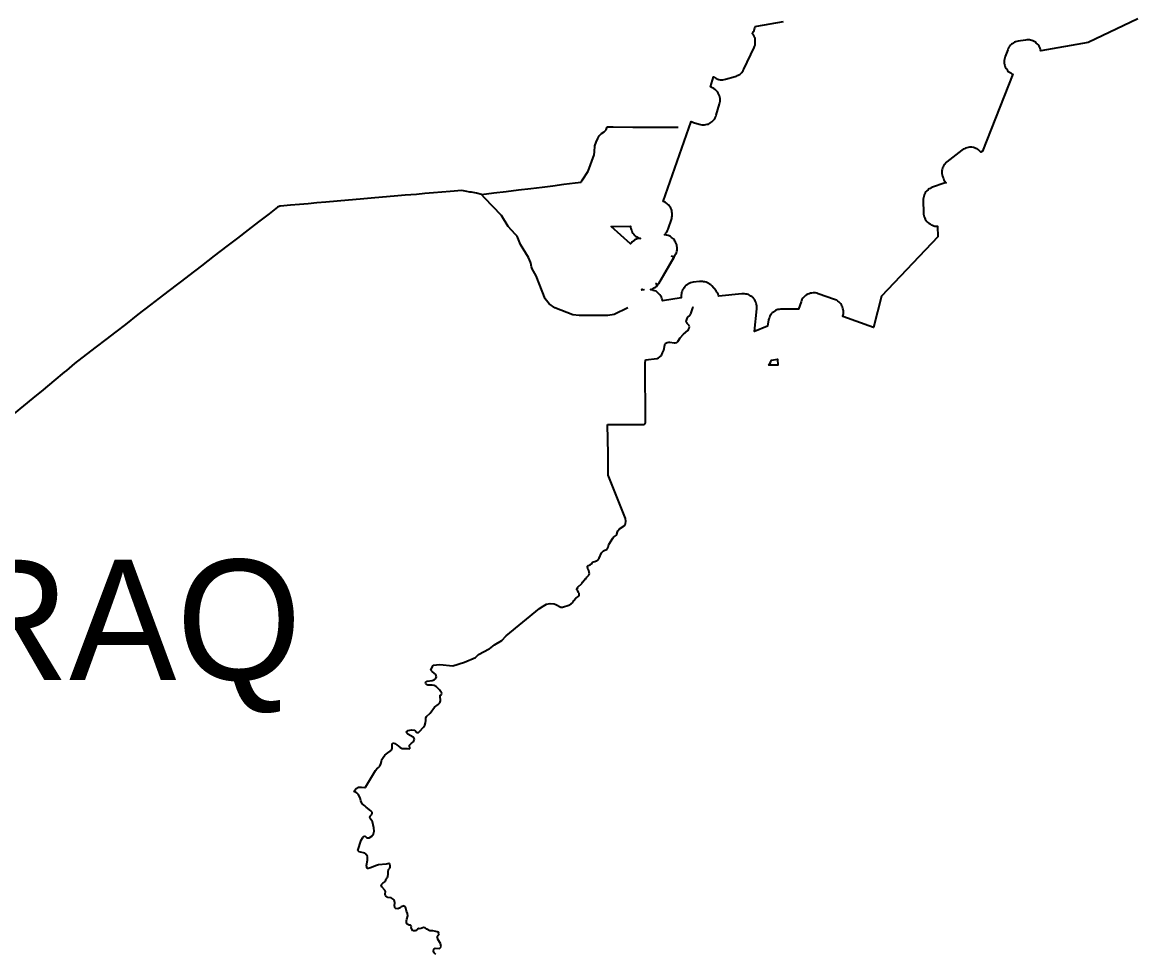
# Model space of a CAD drawing. Header units: metres. Extents: x 0 to 1325, y -1 to 773.
# Drawn here: x 818.5 to 855.58, y 251.01 to 281.97 of the extents above; entities that cross this region are included whole.
import ezdxf
from ezdxf.enums import TextEntityAlignment as Align

# ---------------------------------------------------------------- set-up
doc = ezdxf.new("R2010")
doc.units = ezdxf.units.M

msp = doc.modelspace()

# ---------------------------------------------------------------- linework, layer by layer
at = {"layer": 'CUT'}
msp.add_lwpolyline([(855.58, 282.088), (853.93, 281.298), (852.36, 281.018), (852.35, 281.058), (852.34, 281.108), (852.32, 281.148), (852.3, 281.178), (852.27, 281.218), (852.24, 281.248), (852.21, 281.278), (852.18, 281.308), (852.14, 281.328), (852.1, 281.348), (852.06, 281.368), (852.02, 281.378), (851.98, 281.388), (851.93, 281.388), (851.89, 281.388), (851.85, 281.378), (851.61, 281.338), (851.56, 281.328), (851.52, 281.318), (851.49, 281.308), (851.45, 281.288), (851.41, 281.258), (851.38, 281.238), (851.35, 281.208), (851.32, 281.168), (851.3, 281.138), (851.28, 281.098), (851.26, 281.058), (851.17, 280.828), (851.16, 280.788), (851.15, 280.748), (851.14, 280.698), (851.14, 280.658), (851.14, 280.608), (851.15, 280.568), (851.16, 280.528), (851.18, 280.478), (851.2, 280.438), (851.23, 280.408), (851.25, 280.368), (851.28, 280.338), (851.32, 280.308), (851.36, 280.288), (851.4, 280.258), (851.43, 280.248), (850.42, 277.688), (850.37, 277.648), (850.34, 277.678), (850.31, 277.708), (850.28, 277.738), (850.24, 277.758), (850.2, 277.778), (850.16, 277.798), (850.12, 277.808), (850.07, 277.818), (850.03, 277.818), (849.99, 277.818), (849.94, 277.808), (849.9, 277.798), (849.86, 277.788), (849.82, 277.768), (849.78, 277.748), (849.74, 277.718), (849.24, 277.328), (849.21, 277.308), (849.18, 277.268), (849.15, 277.238), (849.13, 277.198), (849.11, 277.158), (849.09, 277.118), (849.08, 277.078), (849.07, 277.038), (849.07, 276.988), (849.07, 276.948), (849.08, 276.898), (849.09, 276.858), (849.1, 276.818), (849.12, 276.778), (849.14, 276.738), (849.16, 276.698), (849.21, 276.638), (849.19, 276.628), (849.15, 276.618), (848.76, 276.488), (848.72, 276.468), (848.68, 276.448), (848.64, 276.428), (848.61, 276.398), (848.57, 276.368), (848.54, 276.338), (848.52, 276.298), (848.5, 276.258), (848.48, 276.218), (848.47, 276.178), (848.46, 276.138), (848.45, 276.088), (848.45, 276.048), (848.46, 275.638), (848.46, 275.588), (848.47, 275.548), (848.48, 275.508), (848.5, 275.458), (848.52, 275.428), (848.54, 275.388), (848.57, 275.348), (848.6, 275.318), (848.64, 275.288), (848.68, 275.268), (848.71, 275.238), (848.76, 275.228), (848.8, 275.208), (848.84, 275.198), (848.89, 275.198), (848.93, 275.198), (848.94, 274.838), (847.06, 272.868), (846.8, 271.828), (845.78, 272.188), (845.78, 272.198), (845.79, 272.238), (845.8, 272.288), (845.8, 272.328), (845.8, 272.368), (845.79, 272.418), (845.78, 272.458), (845.77, 272.498), (845.75, 272.538), (845.73, 272.578), (845.71, 272.608), (845.68, 272.648), (845.65, 272.678), (845.61, 272.698), (845.58, 272.728), (845.54, 272.748), (845.5, 272.758), (844.96, 272.948), (844.92, 272.968), (844.87, 272.978), (844.83, 272.978), (844.79, 272.978), (844.74, 272.968), (844.7, 272.968), (844.66, 272.948), (844.62, 272.938), (844.58, 272.918), (844.54, 272.888), (844.51, 272.858), (844.48, 272.828), (844.45, 272.798), (844.42, 272.758), (844.4, 272.718), (844.39, 272.678), (844.3, 272.438), (844.28, 272.438), (843.75, 272.438), (843.71, 272.438), (843.66, 272.428), (843.62, 272.418), (843.58, 272.408), (843.54, 272.388), (843.5, 272.358), (843.47, 272.338), (843.43, 272.308), (843.4, 272.278), (843.38, 272.238), (843.35, 272.198), (843.34, 272.158), (843.32, 272.118), (843.31, 272.078), (843.27, 271.868), (842.84, 271.688), (842.92, 272.448), (842.92, 272.498), (842.92, 272.538), (842.91, 272.588), (842.9, 272.628), (842.89, 272.668), (842.87, 272.708), (842.85, 272.748), (842.82, 272.778), (842.79, 272.818), (842.76, 272.848), (842.72, 272.868), (842.68, 272.898), (842.64, 272.918), (842.6, 272.928), (842.56, 272.938), (842.51, 272.948), (842.47, 272.948), (842.42, 272.948), (841.66, 272.868), (841.65, 272.888), (841.64, 272.928), (841.62, 272.968), (841.59, 272.998), (841.57, 273.038), (841.42, 273.208), (841.39, 273.238), (841.35, 273.268), (841.32, 273.288), (841.28, 273.308), (841.24, 273.328), (841.19, 273.348), (841.15, 273.348), (841.11, 273.358), (841.06, 273.358), (841.02, 273.358), (840.8, 273.328), (840.76, 273.318), (840.71, 273.308), (840.67, 273.288), (840.63, 273.268), (840.6, 273.238), (840.56, 273.218), (840.53, 273.188), (840.5, 273.148), (840.48, 273.108), (840.45, 273.078), (840.44, 273.028), (840.42, 272.988), (840.42, 272.948), (840.41, 272.898), (840.41, 272.858), (840.41, 272.818), (840.41, 272.808), (839.79, 272.708), (839.78, 272.748), (839.76, 272.788), (839.75, 272.828), (839.73, 272.868), (839.7, 272.908), (839.67, 272.938), (839.64, 272.968), (839.61, 272.998), (839.57, 273.028), (839.53, 273.048), (839.49, 273.058), (839.45, 273.078), (839.41, 273.078), (839.39, 273.088), (839.43, 273.098), (839.47, 273.118), (839.51, 273.138), (839.54, 273.158), (839.58, 273.188), (839.61, 273.218), (839.63, 273.258), (839.66, 273.288), (840.21, 274.228), (840.23, 274.268), (840.25, 274.308), (840.26, 274.358), (840.27, 274.398), (840.27, 274.438), (840.27, 274.488), (840.26, 274.528), (840.26, 274.568), (840.24, 274.618), (840.22, 274.658), (840.2, 274.698), (840.18, 274.728), (840.15, 274.768), (840.12, 274.798), (840.08, 274.818), (840.05, 274.848), (840.01, 274.868), (839.97, 274.888), (839.92, 274.898), (839.88, 274.908), (839.85, 274.908), (839.88, 274.928), (839.9, 274.968), (839.93, 274.998), (839.95, 275.048), (839.97, 275.088), (840.09, 275.448), (840.1, 275.488), (840.11, 275.528), (840.11, 275.578), (840.11, 275.618), (840.1, 275.668), (840.09, 275.708), (840.08, 275.748), (840.06, 275.788), (840.04, 275.828), (840.01, 275.868), (839.98, 275.898), (839.95, 275.928), (839.92, 275.958), (839.88, 275.978), (839.84, 275.998), (839.81, 276.008), (840.74, 278.668), (840.77, 278.658), (840.81, 278.638), (841, 278.578), (841.05, 278.568), (841.09, 278.558), (841.14, 278.558), (841.18, 278.558), (841.23, 278.568), (841.27, 278.578), (841.31, 278.588), (841.35, 278.608), (841.39, 278.638), (841.43, 278.658), (841.46, 278.688), (841.49, 278.728), (841.52, 278.758), (841.54, 278.798), (841.56, 278.838), (841.57, 278.878), (841.68, 279.258), (841.69, 279.308), (841.7, 279.348), (841.7, 279.398), (841.7, 279.438), (841.69, 279.478), (841.68, 279.528), (841.66, 279.568), (841.64, 279.608), (841.62, 279.648), (841.59, 279.678), (841.56, 279.708), (841.53, 279.738), (841.49, 279.768), (841.45, 279.788), (841.41, 279.808), (841.38, 279.818), (841.48, 280.158), (841.5, 280.148), (841.53, 280.118), (841.57, 280.098), (841.62, 280.078), (841.66, 280.068), (841.7, 280.058), (841.75, 280.058), (841.79, 280.058), (841.84, 280.068), (841.88, 280.078), (842.2, 280.168), (842.24, 280.178), (842.28, 280.198), (842.32, 280.218), (842.35, 280.238), (842.39, 280.268), (842.42, 280.298), (842.44, 280.328), (842.47, 280.368), (842.49, 280.408), (842.83, 281.128), (842.84, 281.168), (842.86, 281.208), (842.87, 281.248), (842.87, 281.298), (842.87, 281.338), (842.87, 281.388), (842.86, 281.428), (842.84, 281.468), (842.83, 281.508), (842.81, 281.548), (842.78, 281.588), (842.77, 281.598), (842.79, 281.618), (842.81, 281.658), (842.83, 281.698), (842.84, 281.748), (842.85, 281.788), (842.86, 281.828), (842.88, 281.828), (842.92, 281.838), (843.81, 281.998)], dxfattribs=at)
for points in [[(838.72, 275.158), (838.73, 275.118), (838.74, 275.078), (838.76, 275.038), (838.78, 274.998), (838.8, 274.958), (838.83, 274.928), (838.86, 274.888), (838.89, 274.858), (838.93, 274.838), (838.97, 274.818), (839.01, 274.798), (839.05, 274.788), (839.01, 274.778), (838.97, 274.778), (838.92, 274.758), (838.88, 274.748), (838.85, 274.718), (838.81, 274.698), (838.78, 274.668), (838.75, 274.638), (838.72, 274.608), (838.08, 275.178), (838.72, 275.198), (838.72, 275.158)], [(839.17, 273.078), (839.1, 273.068), (839.11, 273.098), (839.13, 273.088), (839.17, 273.078)], [(843.37, 270.658), (843.39, 270.698), (843.41, 270.738), (843.61, 270.768), (843.62, 270.578), (843.32, 270.568), (843.37, 270.658)]]:
    msp.add_lwpolyline(points, close=True, dxfattribs=at)
at = {"layer": 'SCORE'}
for points in [[(837.91, 278.398), (837.95, 278.498)], [(837.95, 278.498), (838.14, 278.498)], [(838.14, 278.498), (838.8, 278.488)], [(838.8, 278.488), (839.45, 278.488)], [(839.45, 278.488), (840.11, 278.478)], [(840.11, 278.478), (840.31, 278.478)], [(837.58, 277.988), (837.63, 278.108)], [(837.63, 278.108), (837.68, 278.198)], [(837.68, 278.198), (837.76, 278.268)], [(837.76, 278.268), (837.85, 278.328)], [(837.85, 278.328), (837.91, 278.398)], [(837.53, 277.658), (837.54, 277.868)], [(837.54, 277.868), (837.58, 277.988)], [(837.31, 277.018), (837.51, 277.558)], [(837.51, 277.558), (837.53, 277.658)], [(837.13, 276.728), (837.31, 277.018)], [(836.14, 276.538), (836.51, 276.588)], [(836.51, 276.588), (836.88, 276.628)], [(836.88, 276.628), (837.08, 276.658)], [(837.08, 276.658), (837.13, 276.728)], [(831.23, 276.218), (830.86, 276.188)], [(831.61, 276.248), (831.23, 276.218)], [(831.89, 276.278), (831.61, 276.248)], [(832.17, 276.298), (831.89, 276.278)], [(832.45, 276.328), (832.17, 276.298)], [(832.73, 276.348), (832.45, 276.328)], [(833.12, 276.378), (832.73, 276.348)], [(833.28, 276.348), (833.12, 276.378)], [(833.38, 276.328), (833.28, 276.348)], [(833.44, 276.318), (833.38, 276.328)], [(833.6, 276.288), (833.44, 276.318)], [(833.77, 276.248), (833.6, 276.288)], [(833.77, 276.248), (834.18, 276.298)], [(833.87, 276.138), (833.77, 276.248)], [(834.18, 276.298), (834.59, 276.348)], [(834.59, 276.348), (835, 276.398)], [(835, 276.398), (835.41, 276.448)], [(835.41, 276.448), (835.78, 276.488)], [(835.78, 276.488), (836.14, 276.538)], [(827.04, 275.848), (827.01, 275.838)], [(827.06, 275.858), (827.04, 275.848)], [(827.09, 275.858), (827.06, 275.858)], [(827.42, 275.888), (827.09, 275.858)], [(827.72, 275.918), (827.42, 275.888)], [(828.01, 275.938), (827.72, 275.918)], [(828.3, 275.968), (828.01, 275.938)], [(828.59, 275.988), (828.3, 275.968)], [(828.97, 276.028), (828.59, 275.988)], [(829.35, 276.058), (828.97, 276.028)], [(829.73, 276.088), (829.35, 276.058)], [(830.1, 276.118), (829.73, 276.088)], [(830.48, 276.158), (830.1, 276.118)], [(830.86, 276.188), (830.48, 276.158)], [(834.43, 275.548), (833.87, 276.138)], [(826.71, 275.608), (826.36, 275.338)], [(826.99, 275.828), (826.71, 275.608)], [(827.01, 275.838), (826.99, 275.828)], [(834.66, 275.178), (834.43, 275.548)], [(826.36, 275.338), (826.01, 275.068)], [(834.89, 274.928), (834.66, 275.178)], [(825.66, 274.798), (825.3, 274.528)], [(826.01, 275.068), (825.66, 274.798)], [(834.95, 274.858), (834.89, 274.928)], [(835.06, 274.578), (834.95, 274.858)], [(825.3, 274.528), (824.88, 274.208)], [(835.33, 274.148), (835.06, 274.578)], [(824.88, 274.208), (824.46, 273.878)], [(835.4, 273.998), (835.33, 274.148)], [(835.41, 273.958), (835.4, 273.998)], [(839.55, 273.298), (839.57, 273.288), (839.58, 273.268), (839.59, 273.198), (839.61, 273.218), (839.63, 273.258), (839.66, 273.288), (840.17, 274.158), (840.15, 274.168), (840.07, 274.198)], [(824.46, 273.878), (824.04, 273.558)], [(835.43, 273.838), (835.41, 273.958)], [(835.45, 273.778), (835.43, 273.838)], [(835.58, 273.538), (835.45, 273.778)], [(823.8, 273.368), (823.62, 273.228)], [(824.04, 273.558), (823.8, 273.368)], [(835.89, 272.778), (835.58, 273.538)], [(823.2, 272.908), (822.77, 272.578)], [(823.62, 273.228), (823.2, 272.908)], [(822.77, 272.578), (822.35, 272.258)], [(836.02, 272.608), (835.89, 272.778)], [(836.21, 272.478), (836.02, 272.608)], [(840.79, 272.478), (840.8, 272.518)], [(822.35, 272.258), (821.93, 271.928)], [(836.8, 272.248), (836.21, 272.478)], [(837.02, 272.228), (836.8, 272.248)], [(837.97, 272.228), (837.02, 272.228)], [(838.18, 272.258), (837.97, 272.228)], [(838.63, 272.478), (838.18, 272.258)], [(840.58, 272.058), (840.62, 272.158)], [(840.62, 272.158), (840.7, 272.238)], [(840.7, 272.238), (840.72, 272.278)], [(840.72, 272.278), (840.73, 272.278)], [(840.73, 272.278), (840.79, 272.478)], [(821.93, 271.928), (821.61, 271.678)], [(840.57, 272.038), (840.58, 272.058)], [(840.58, 271.988), (840.57, 272.038)], [(840.61, 271.958), (840.58, 271.988)], [(840.64, 271.928), (840.61, 271.958)], [(840.67, 271.888), (840.64, 271.928)], [(840.65, 271.758), (840.67, 271.808)], [(840.68, 271.848), (840.67, 271.888)], [(840.67, 271.808), (840.68, 271.848)], [(821.28, 271.428), (820.96, 271.178)], [(821.61, 271.678), (821.28, 271.428)], [(840.29, 271.358), (840.37, 271.478)], [(840.37, 271.478), (840.48, 271.608)], [(840.48, 271.608), (840.63, 271.728)], [(840.63, 271.728), (840.65, 271.758)], [(820.96, 271.178), (820.63, 270.928)], [(839.79, 270.978), (839.83, 271.068)], [(839.83, 271.068), (839.86, 271.248)], [(839.86, 271.248), (839.87, 271.288)], [(839.87, 271.288), (839.9, 271.308)], [(839.9, 271.308), (839.94, 271.328)], [(839.94, 271.328), (839.99, 271.338)], [(839.99, 271.338), (840.03, 271.338)], [(840.03, 271.338), (840.17, 271.318)], [(840.17, 271.318), (840.21, 271.318)], [(840.21, 271.318), (840.26, 271.328)], [(840.26, 271.328), (840.29, 271.358)], [(820.63, 270.928), (820.24, 270.628)], [(839.21, 270.628), (839.22, 270.748)], [(839.22, 270.748), (839.61, 270.798)], [(839.61, 270.798), (839.65, 270.818)], [(839.65, 270.818), (839.69, 270.838)], [(839.69, 270.838), (839.75, 270.898)], [(839.75, 270.898), (839.79, 270.978)], [(819.9, 270.338), (819.55, 270.048)], [(819.97, 270.398), (819.9, 270.338)], [(820.24, 270.628), (819.97, 270.398)], [(839.22, 268.678), (839.21, 270.628)], [(819.55, 270.048), (819.2, 269.758)], [(819.2, 269.758), (818.85, 269.478)], [(818.54, 269.218), (818.23, 268.968)], [(818.85, 269.478), (818.54, 269.218)], [(837.98, 267.618), (837.96, 268.598)], [(837.96, 268.598), (839.17, 268.598)], [(839.17, 268.598), (839.21, 268.618)], [(839.21, 268.618), (839.22, 268.678)], [(837.98, 266.918), (837.98, 267.618)], [(838.55, 265.478), (837.98, 266.918)], [(838.57, 265.388), (838.55, 265.478)], [(838.3, 265.068), (838.36, 265.128)], [(838.36, 265.128), (838.51, 265.228)], [(838.51, 265.228), (838.56, 265.298)], [(838.56, 265.298), (838.57, 265.388)], [(838, 264.608), (838.13, 264.828)], [(838.13, 264.828), (838.16, 264.858)], [(838.16, 264.858), (838.22, 264.898)], [(838.22, 264.898), (838.25, 264.928)], [(838.25, 264.928), (838.27, 264.958)], [(838.27, 264.958), (838.29, 265.038)], [(838.29, 265.038), (838.3, 265.068)], [(837.76, 264.338), (837.82, 264.398)], [(837.82, 264.398), (837.95, 264.458)], [(837.95, 264.458), (837.98, 264.528)], [(837.98, 264.528), (838, 264.608)], [(837.42, 263.968), (837.45, 264.008)], [(837.45, 264.008), (837.49, 264.038)], [(837.49, 264.038), (837.54, 264.048)], [(837.54, 264.048), (837.61, 264.078)], [(837.61, 264.078), (837.62, 264.088)], [(837.62, 264.088), (837.68, 264.158)], [(837.68, 264.158), (837.76, 264.338)], [(837.29, 263.898), (837.32, 263.918)], [(837.29, 263.868), (837.29, 263.898)], [(837.3, 263.818), (837.29, 263.868)], [(837.31, 263.768), (837.3, 263.818)], [(837.34, 263.738), (837.31, 263.768)], [(837.32, 263.918), (837.38, 263.938)], [(837.35, 263.698), (837.34, 263.738)], [(837.34, 263.588), (837.36, 263.638)], [(837.36, 263.638), (837.35, 263.698)], [(837.38, 263.938), (837.42, 263.968)], [(836.98, 263.208), (837.09, 263.308)], [(837.09, 263.308), (837.11, 263.328)], [(837.11, 263.328), (837.13, 263.358)], [(837.13, 263.358), (837.19, 263.438)], [(837.19, 263.438), (837.21, 263.468)], [(837.21, 263.468), (837.25, 263.478)], [(837.25, 263.478), (837.27, 263.528)], [(837.27, 263.528), (837.34, 263.588)], [(836.9, 262.828), (837, 262.898)], [(836.94, 263.128), (836.97, 263.188)], [(836.94, 263.108), (836.94, 263.128)], [(836.96, 263.098), (836.94, 263.108)], [(836.99, 263.018), (836.96, 263.098)], [(836.97, 263.188), (836.98, 263.208)], [(837.01, 262.998), (836.99, 263.018)], [(837, 262.898), (837.02, 262.928)], [(837.02, 262.968), (837.01, 262.998)], [(837.02, 262.928), (837.02, 262.968)], [(835.7, 262.488), (835.82, 262.568)], [(835.82, 262.568), (835.93, 262.628)], [(835.93, 262.628), (836.05, 262.648)], [(836.05, 262.648), (836.18, 262.638)], [(836.18, 262.638), (836.24, 262.618)], [(836.24, 262.618), (836.41, 262.528)], [(836.41, 262.528), (836.46, 262.528)], [(836.46, 262.528), (836.67, 262.598)], [(836.67, 262.598), (836.75, 262.638)], [(836.75, 262.638), (836.8, 262.688)], [(836.8, 262.688), (836.84, 262.748)], [(836.84, 262.748), (836.9, 262.828)], [(834.59, 261.578), (835.7, 262.488)], [(834.2, 261.278), (834.44, 261.418)], [(834.44, 261.418), (834.59, 261.578)], [(833.67, 260.958), (834.02, 261.148)], [(834.02, 261.148), (834.03, 261.148)], [(834.03, 261.148), (834.2, 261.278)], [(832.81, 260.578), (833.2, 260.698)], [(833.2, 260.698), (833.57, 260.858)], [(833.57, 260.858), (833.67, 260.958)], [(832.08, 260.438), (832.16, 260.598)], [(832.13, 260.388), (832.08, 260.438)], [(832.19, 260.338), (832.13, 260.388)], [(832.16, 260.598), (832.38, 260.628)], [(832.25, 260.288), (832.19, 260.338)], [(832.27, 260.218), (832.25, 260.288)], [(832.38, 260.628), (832.81, 260.578)], [(831.91, 260.028), (831.96, 260.068)], [(831.92, 259.978), (831.91, 260.028)], [(831.99, 259.938), (831.92, 259.978)], [(831.96, 260.068), (832.13, 260.088)], [(832.07, 259.938), (831.99, 259.938)], [(832.13, 259.938), (832.07, 259.938)], [(832.13, 260.088), (832.2, 260.118)], [(832.19, 259.928), (832.13, 259.938)], [(832.27, 259.878), (832.19, 259.928)], [(832.2, 260.118), (832.25, 260.158)], [(832.25, 260.158), (832.27, 260.218)], [(832.37, 259.778), (832.27, 259.878)], [(832.42, 259.718), (832.37, 259.778)], [(832.39, 259.568), (832.4, 259.608)], [(832.39, 259.538), (832.39, 259.568)], [(832.41, 259.458), (832.39, 259.538)], [(832.4, 259.608), (832.44, 259.628)], [(832.45, 259.668), (832.42, 259.718)], [(832.44, 259.628), (832.45, 259.668)], [(832.06, 259.008), (832.21, 259.208)], [(832.21, 259.208), (832.33, 259.298)], [(832.33, 259.298), (832.38, 259.348)], [(832.38, 259.348), (832.41, 259.418)], [(832.41, 259.418), (832.41, 259.458)], [(831.92, 258.838), (831.94, 258.898)], [(831.92, 258.768), (831.92, 258.838)], [(831.94, 258.898), (832.06, 259.008)], [(831.26, 258.378), (831.33, 258.428)], [(831.33, 258.428), (831.44, 258.458)], [(831.44, 258.458), (831.55, 258.438)], [(831.55, 258.438), (831.61, 258.378)], [(831.71, 258.398), (831.84, 258.538)], [(831.84, 258.538), (831.88, 258.608)], [(831.88, 258.608), (831.91, 258.688)], [(831.91, 258.688), (831.92, 258.768)], [(831.32, 258.308), (831.26, 258.378)], [(831.5, 258.208), (831.32, 258.308)], [(831.44, 258.008), (831.51, 258.058)], [(831.54, 258.148), (831.5, 258.208)], [(831.51, 258.058), (831.54, 258.148)], [(831.61, 258.378), (831.63, 258.368)], [(831.63, 258.368), (831.65, 258.368)], [(831.65, 258.368), (831.67, 258.368)], [(831.67, 258.368), (831.67, 258.378)], [(831.67, 258.378), (831.69, 258.378)], [(831.69, 258.378), (831.7, 258.388)], [(831.7, 258.388), (831.71, 258.398)], [(830.61, 257.658), (830.78, 257.778)], [(830.78, 257.778), (830.79, 257.808)], [(830.79, 257.808), (830.8, 257.838)], [(830.8, 257.988), (830.83, 258.018)], [(830.8, 257.838), (830.8, 257.988)], [(830.83, 258.018), (830.89, 257.998)], [(830.89, 257.998), (830.95, 257.958)], [(830.95, 257.958), (831.06, 257.868)], [(831.06, 257.868), (831.13, 257.838)], [(831.13, 257.838), (831.31, 257.838)], [(831.31, 257.838), (831.39, 257.818)], [(831.37, 257.948), (831.44, 258.008)], [(831.39, 257.818), (831.37, 257.948)], [(830.39, 257.248), (830.42, 257.318)], [(830.42, 257.318), (830.44, 257.398)], [(830.44, 257.398), (830.46, 257.468)], [(830.46, 257.468), (830.5, 257.538)], [(830.5, 257.538), (830.55, 257.608)], [(830.55, 257.608), (830.61, 257.658)], [(829.91, 256.548), (830.24, 257.098)], [(830.24, 257.098), (830.29, 257.158)], [(830.29, 257.158), (830.35, 257.198)], [(830.35, 257.198), (830.39, 257.248)], [(829.52, 256.398), (829.6, 256.498)], [(829.6, 256.368), (829.52, 256.398)], [(829.6, 256.498), (829.68, 256.548)], [(829.64, 256.348), (829.6, 256.368)], [(829.67, 256.318), (829.64, 256.348)], [(829.73, 256.198), (829.67, 256.318)], [(829.68, 256.548), (829.78, 256.548)], [(829.76, 256.098), (829.73, 256.198)], [(829.78, 256.548), (829.89, 256.538)], [(829.89, 256.538), (829.9, 256.538)], [(829.9, 256.538), (829.91, 256.538)], [(829.91, 256.538), (829.91, 256.548)], [(829.8, 255.998), (829.76, 256.098)], [(829.89, 255.928), (829.8, 255.998)], [(829.94, 255.878), (829.89, 255.928)], [(830.09, 255.758), (829.94, 255.878)], [(830.06, 255.548), (830.08, 255.598)], [(830.07, 255.508), (830.06, 255.548)], [(830.12, 255.428), (830.07, 255.508)], [(830.08, 255.598), (830.11, 255.628)], [(830.13, 255.718), (830.09, 255.758)], [(830.11, 255.628), (830.13, 255.668)], [(830.13, 255.668), (830.13, 255.718)], [(830.14, 255.398), (830.12, 255.428)], [(830.19, 255.198), (830.14, 255.398)], [(830.18, 254.998), (830.2, 255.088)], [(830.2, 255.088), (830.19, 255.198)], [(829.66, 254.448), (829.77, 254.788)], [(829.77, 254.788), (829.82, 254.878)], [(829.82, 254.878), (829.89, 254.928)], [(829.89, 254.928), (829.96, 254.868)], [(829.96, 254.868), (830.04, 254.868)], [(830.04, 254.868), (830.12, 254.918)], [(830.12, 254.918), (830.18, 254.998)], [(829.7, 254.398), (829.66, 254.448)], [(829.89, 254.358), (829.7, 254.398)], [(829.92, 254.328), (829.89, 254.358)], [(829.94, 254.308), (829.92, 254.328)], [(829.96, 254.278), (829.94, 254.308)], [(829.95, 253.948), (829.98, 254.118)], [(829.98, 254.238), (829.96, 254.278)], [(829.98, 254.118), (829.98, 254.238)], [(830.35, 253.968), (830.24, 253.938)], [(830.6, 253.988), (830.35, 253.968)], [(830.69, 254.008), (830.6, 253.988)], [(830.71, 254.008), (830.69, 254.008)], [(830.72, 253.978), (830.71, 254.008)], [(830.73, 253.938), (830.72, 253.978)], [(829.97, 253.838), (829.95, 253.948)], [(830.11, 253.878), (829.97, 253.838)], [(830.24, 253.938), (830.11, 253.878)], [(830.66, 253.578), (830.67, 253.658)], [(830.67, 253.738), (830.68, 253.808)], [(830.67, 253.658), (830.67, 253.738)], [(830.68, 253.808), (830.72, 253.858)], [(830.72, 253.858), (830.73, 253.888)], [(830.73, 253.888), (830.73, 253.938)], [(830.43, 253.298), (830.49, 253.358)], [(830.46, 253.238), (830.43, 253.298)], [(830.56, 253.128), (830.46, 253.238)], [(830.49, 253.358), (830.52, 253.378)], [(830.52, 253.378), (830.55, 253.398)], [(830.55, 253.398), (830.58, 253.428)], [(830.58, 253.428), (830.59, 253.458)], [(830.59, 253.458), (830.6, 253.508)], [(830.6, 253.508), (830.62, 253.528)], [(830.62, 253.528), (830.64, 253.548)], [(830.64, 253.548), (830.66, 253.578)], [(830.58, 253.078), (830.56, 253.128)], [(830.57, 252.988), (830.58, 253.078)], [(830.58, 252.938), (830.57, 252.988)], [(830.62, 252.898), (830.58, 252.938)], [(830.66, 252.878), (830.62, 252.898)], [(830.77, 252.868), (830.66, 252.878)], [(830.87, 252.798), (830.77, 252.868)], [(830.89, 252.698), (830.87, 252.798)], [(830.88, 252.598), (830.89, 252.698)], [(830.9, 252.518), (830.88, 252.598)], [(830.99, 252.508), (830.9, 252.518)], [(831.06, 252.538), (830.99, 252.508)], [(831.1, 252.568), (831.06, 252.538)], [(831.2, 252.598), (831.1, 252.568)], [(831.25, 252.528), (831.2, 252.598)], [(831.28, 252.428), (831.25, 252.528)], [(831.31, 252.348), (831.28, 252.428)], [(831.28, 252.108), (831.29, 252.158)], [(831.29, 252.158), (831.32, 252.268)], [(831.32, 252.268), (831.31, 252.348)], [(831.28, 252.048), (831.28, 252.108)], [(831.3, 251.998), (831.28, 252.048)], [(831.34, 251.968), (831.3, 251.998)], [(831.36, 251.958), (831.34, 251.968)], [(831.41, 251.958), (831.36, 251.958)], [(831.43, 251.938), (831.41, 251.958)], [(831.44, 251.918), (831.43, 251.938)], [(831.43, 251.868), (831.44, 251.918)], [(831.44, 251.848), (831.43, 251.868)], [(831.49, 251.778), (831.44, 251.848)], [(831.51, 251.768), (831.49, 251.778)], [(831.57, 251.778), (831.51, 251.768)], [(831.64, 251.828), (831.57, 251.778)], [(831.68, 251.848), (831.64, 251.828)], [(831.73, 251.838), (831.68, 251.848)], [(831.84, 251.888), (831.73, 251.838)], [(831.9, 251.868), (831.84, 251.888)], [(831.95, 251.828), (831.9, 251.868)], [(832.05, 251.768), (831.95, 251.828)], [(832.09, 251.768), (832.05, 251.768)], [(832.15, 251.778), (832.09, 251.768)], [(832.25, 251.748), (832.15, 251.778)], [(832.29, 251.738), (832.25, 251.748)], [(832.33, 251.728), (832.29, 251.738)], [(832.29, 251.588), (832.36, 251.668)], [(832.33, 251.468), (832.29, 251.588)], [(832.36, 251.668), (832.33, 251.728)], [(832.41, 251.348), (832.33, 251.468)], [(832.17, 251.098), (832.18, 251.158)], [(832.2, 251.038), (832.17, 251.098)], [(832.18, 251.158), (832.23, 251.198)], [(832.25, 250.988), (832.2, 251.038)], [(832.23, 251.198), (832.37, 251.188)], [(832.37, 251.188), (832.43, 251.238)], [(832.43, 251.238), (832.41, 251.348)]]:
    msp.add_lwpolyline(points, dxfattribs=at)

# ---------------------------------------------------------------- texts
at = {"layer": 'ENGRAVE'}
msp.add_text('IRAQ', height=4, dxfattribs=at).set_placement((821.25, 260.107), align=Align.CENTER)

doc.saveas('drawing.dxf')
